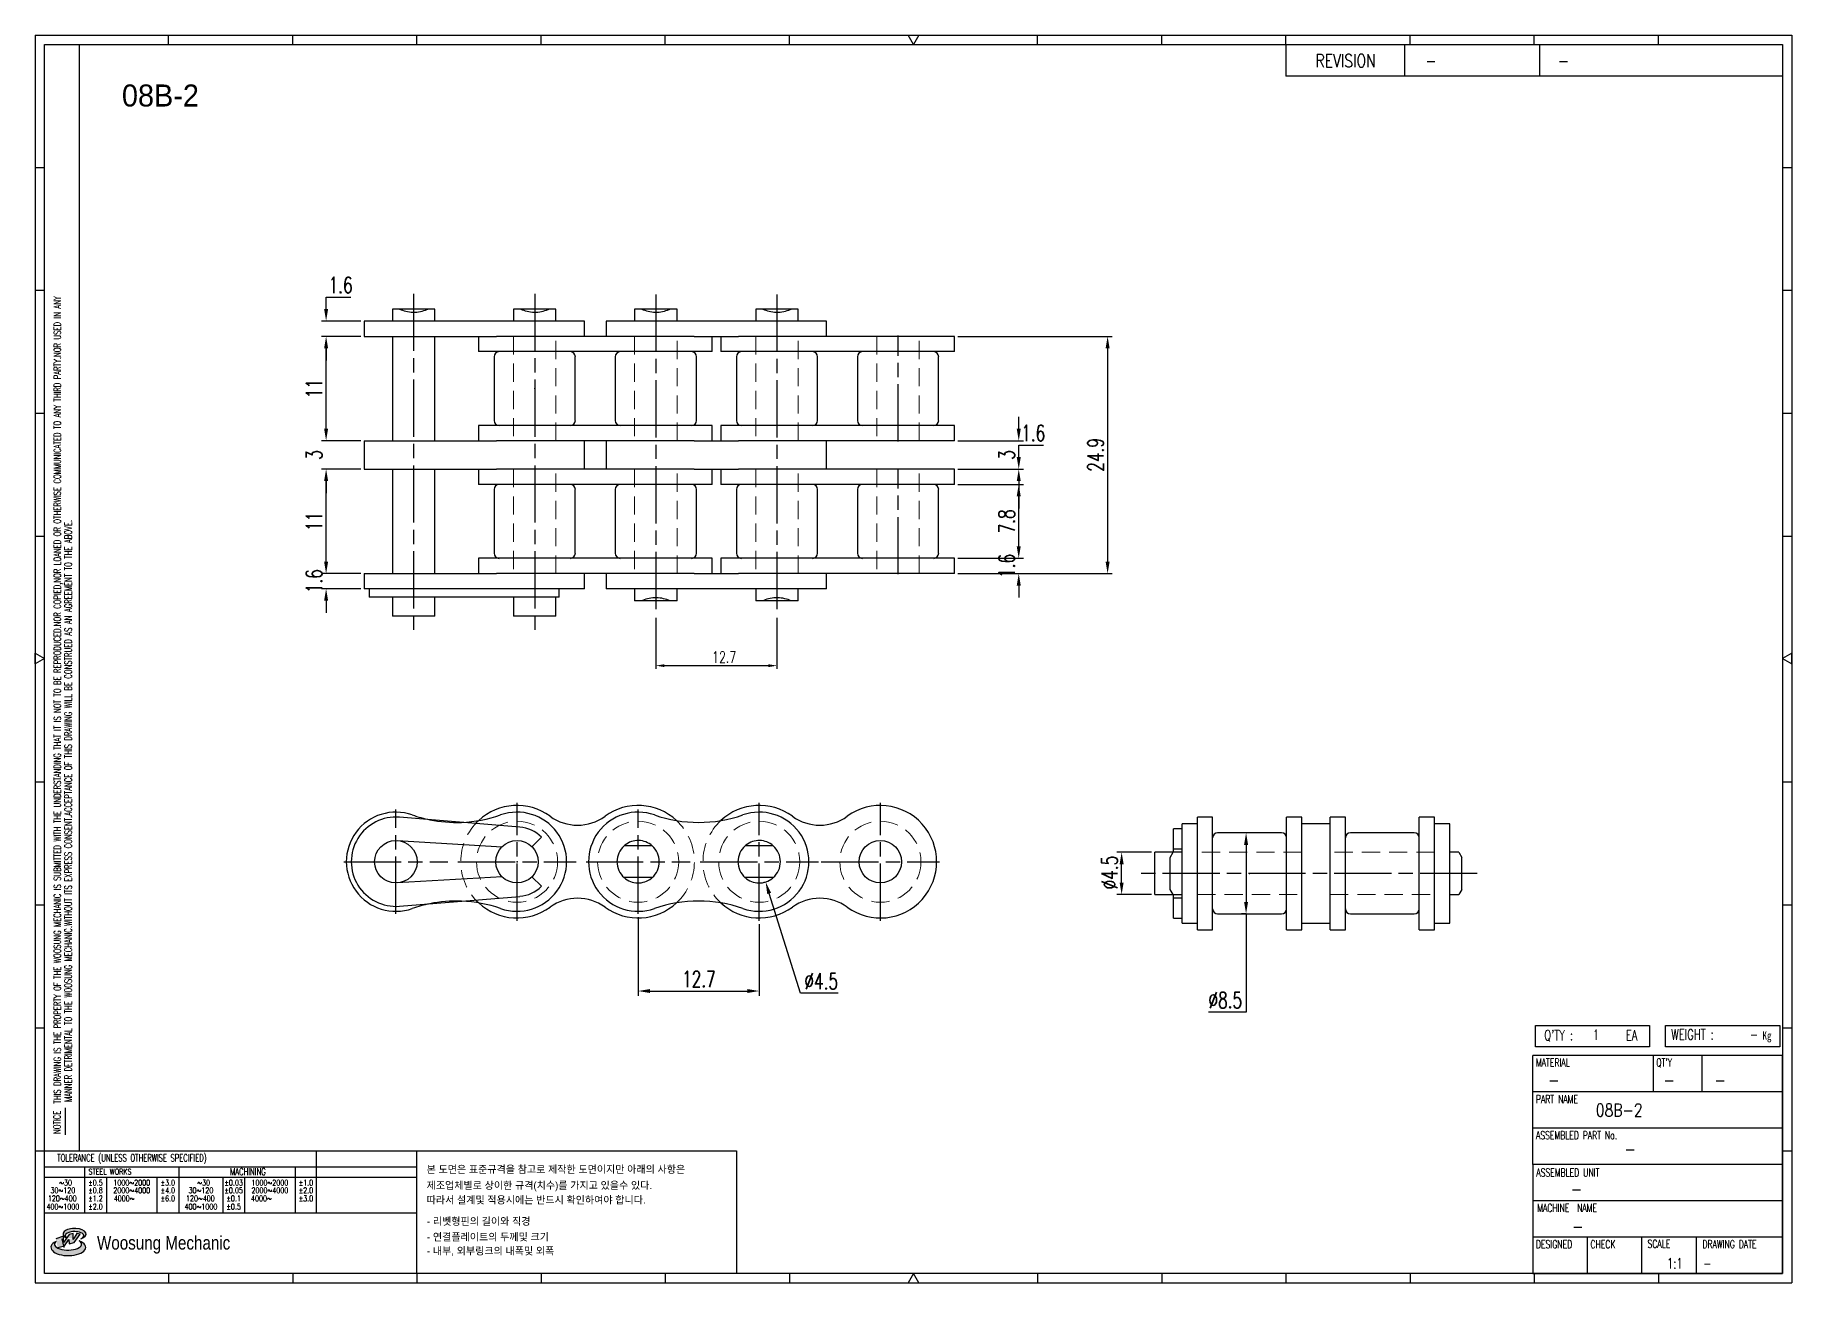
# Model space of a CAD drawing. Header units: millimetres. Extents: x 333 to 518, y -47 to 84.
import ezdxf
from ezdxf.enums import TextEntityAlignment as Align

# ---------------------------------------------------------------- set-up
doc = ezdxf.new("R2010")
doc.units = ezdxf.units.MM
doc.linetypes.add('AM_ISO08W050', pattern=[18, 12, -1.5, 3, -1.5])
doc.linetypes.add('HIDDEN', pattern=[9.525, 6.35, -3.175])
doc.layers.get('Defpoints').update_dxf_attribs({"color": 80})
doc.layers.add('CL1', color=140, linetype='AM_ISO08W050', lineweight=25)
doc.layers.add('HL3', color=1, linetype='HIDDEN', lineweight=0)
for name, color, linetype in [('S-DIM', 40, 'Continuous'), ('TITLE', 7, 'Continuous'), ('도면레이아웃', 7, 'Continuous')]:
    doc.layers.add(name, color=color, linetype=linetype)
doc.styles.add('HAN', font='ROMANS.shx', dxfattribs={"width": 0.7, "bigfont": 'whgtxt.shx'})
doc.styles.add('HKD_ST2', font='romans.shx', dxfattribs={"width": 0.7, "height": 4, "bigfont": '@extfont2.shx'})
doc.styles.add('HSG', font='SIMPLEX.shx', dxfattribs={"width": 0.7, "bigfont": 'HSG.shx'})
doc.styles.add('MtXpl_', font='Gulim.ttf')
doc.styles.add('SLDTEXTSTYLE4', font='arial.ttf', dxfattribs={"width": 0.8})
doc.dimstyles.new('APP0.5', dxfattribs={"dimscale": 0.5, "dimtxt": 2.4, "dimasz": 1.8, "dimexe": 0.7, "dimexo": 0.5, "dimgap": 0.6, "dimtad": 1, "dimtoh": 1, "dimdec": 1, "dimrnd": 0.01, "dimzin": 9, "dimdsep": 46, "dimtxsty": 'HSG', "dimcen": 0, "dimclrd": 1, "dimclre": 1, "dimclrt": 256, "dimazin": 2, "dimtp": 1, "dimtm": 1, "dimtfac": 0.5, "dimtdec": 1, "dimtofl": 0, "dimtmove": 0, "dimatfit": 3, "dimfxl": 0, "dimtvp": 1, "dimtolj": 2, "dimlwd": -1, "dimlwe": -1, "dimarcsym": 0})
doc.dimstyles.new('APP0.7', dxfattribs={"dimscale": 0.7, "dimtxt": 2.4, "dimasz": 1.8, "dimexe": 0.7, "dimexo": 0.5, "dimgap": 0.6, "dimtad": 1, "dimtoh": 1, "dimdec": 1, "dimrnd": 0.01, "dimzin": 9, "dimdsep": 46, "dimtxsty": 'HSG', "dimcen": 0, "dimclrd": 1, "dimclre": 1, "dimclrt": 256, "dimazin": 2, "dimtp": 1, "dimtm": 1, "dimtfac": 0.5, "dimtdec": 1, "dimtofl": 0, "dimtmove": 0, "dimatfit": 3, "dimfxl": 0, "dimtvp": 1, "dimtolj": 2, "dimlwd": -1, "dimlwe": -1, "dimarcsym": 0})

# ---------------------------------------------------------------- blocks, each defined once
blk = doc.blocks.new('MAST')
at = {"layer": '도면레이아웃'}
h = blk.add_hatch(color=10, dxfattribs=at)
h.paths.add_polyline_path([(1.544, 35.177), (1.554, 34.966), (1.779, 35.034), (2.054, 35.422), (1.908, 35.446), (1.728, 35.167), (1.741, 35.439), (1.547, 35.405), (1.292, 35.041), (1.295, 35.33), (0.943, 35.208), (1.03, 34.8), (1.336, 34.885)])
edge = h.paths.add_edge_path()
edge.add_ellipse((1.795, 35.421), major_axis=(-0.53, 0), ratio=0.487785, start_angle=122.36065, end_angle=403.39574)
edge.add_line((1.411, 35.244), (1.419, 35.261))
edge.add_ellipse((1.798, 35.344), major_axis=(-0.423, 0), ratio=0.444396, start_angle=131.58977, end_angle=386.19408, ccw=False)
edge = h.paths.add_edge_path()
edge.add_ellipse((1.512, 34.815), major_axis=(-0.793, 0), ratio=0.480113, start_angle=314.67633, end_angle=590.85213)
edge.add_ellipse((1.501, 34.958), major_axis=(-0.62, 0), ratio=0.43311, start_angle=331.7024, end_angle=574.42495, ccw=False)
at = {"color": 140}
for p, q in [((0, 90.118), (80.15, 90.118)), ((0, 90.118), (0, 33.191)), ((80.15, 90.118), (80.15, 33.191)), ((57.068, 89.693), (57.068, 88.246)), ((62.47, 89.693), (62.47, 88.246)), ((68.635, 89.693), (68.635, 88.246)), ((79.725, 88.246), (57.068, 88.246)), ((68.449, 43.961), (68.449, 44.936)), ((68.449, 44.936), (73.654, 44.936)), ((73.654, 44.936), (73.654, 43.961)), ((74.39, 43.961), (74.39, 44.936)), ((74.39, 44.936), (79.595, 44.936)), ((79.595, 44.936), (79.595, 43.961)), ((68.336, 38.59), (68.336, 43.563)), ((79.725, 43.563), (68.336, 43.563)), ((73.654, 43.961), (68.449, 43.961)), ((73.827, 43.563), (73.827, 41.905)), ((79.595, 43.961), (74.39, 43.961)), ((76.037, 43.563), (76.037, 41.905)), ((79.725, 38.59), (79.725, 43.563)), ((79.725, 41.905), (68.336, 41.905)), ((79.725, 40.248), (68.336, 40.248)), ((68.336, 38.59), (68.336, 33.616)), ((79.725, 38.59), (68.336, 38.59)), ((79.725, 33.616), (79.725, 38.59)), ((79.725, 36.932), (68.336, 36.932)), ((79.725, 35.274), (68.336, 35.274)), ((70.822, 33.616), (70.822, 35.274)), ((73.309, 33.616), (73.309, 35.274)), ((75.796, 33.616), (75.796, 35.274)), ((0, 33.191), (80.15, 33.191)), ((68.336, 33.616), (79.725, 33.616))]:
    blk.add_line(p, q, dxfattribs=at)
for p, q in [((6.089, 89.693), (6.089, 90.118)), ((11.753, 89.693), (11.753, 90.118)), ((17.418, 89.693), (17.418, 90.118)), ((23.082, 89.693), (23.082, 90.118)), ((28.746, 89.693), (28.746, 90.118)), ((34.411, 89.693), (34.411, 90.118)), ((45.739, 89.693), (45.739, 90.118)), ((51.404, 89.693), (51.404, 90.118)), ((57.068, 89.693), (57.068, 90.118)), ((62.732, 89.693), (62.732, 90.118)), ((68.397, 89.693), (68.397, 90.118)), ((74.061, 89.693), (74.061, 90.118)), ((0, 84.085), (0.425, 84.085)), ((79.725, 84.085), (80.15, 84.085)), ((0, 78.478), (0.425, 78.478)), ((79.725, 78.478), (80.15, 78.478)), ((0, 72.87), (0.425, 72.87)), ((79.725, 72.87), (80.15, 72.87)), ((0, 67.262), (0.425, 67.262)), ((79.725, 67.262), (80.15, 67.262)), ((0, 56.047), (0.425, 56.047)), ((79.725, 56.047), (80.15, 56.047)), ((0, 50.439), (0.425, 50.439)), ((79.725, 50.439), (80.15, 50.439)), ((0, 44.832), (0.425, 44.832)), ((79.725, 44.832), (80.15, 44.832)), ((1.377, 39.947), (1.377, 41.174)), ((0, 39.224), (0.425, 39.224)), ((79.725, 39.224), (80.15, 39.224)), ((6.089, 33.616), (6.089, 33.191)), ((11.753, 33.616), (11.753, 33.191)), ((17.418, 33.616), (17.418, 33.191)), ((23.082, 33.616), (23.082, 33.191)), ((28.746, 33.616), (28.746, 33.191)), ((34.411, 33.616), (34.411, 33.191)), ((45.739, 33.616), (45.739, 33.191)), ((51.404, 33.616), (51.404, 33.191)), ((57.068, 33.616), (57.068, 33.191)), ((62.732, 33.616), (62.732, 33.191)), ((68.397, 33.616), (68.397, 33.191)), ((74.061, 33.616), (74.061, 33.191))]:
    blk.add_line(p, q)
at = {"color": 2}
for p, q in [((2.017, 39.224), (2.017, 89.693)), ((0.425, 39.224), (17.418, 39.224)), ((0.425, 38.487), (17.418, 38.487)), ((2.257, 38.487), (2.257, 36.382)), ((6.557, 38.5), (6.557, 36.382)), ((11.857, 38.487), (11.857, 36.382)), ((12.816, 39.224), (12.816, 36.382)), ((17.418, 33.616), (17.418, 39.224)), ((0.425, 38.012), (17.418, 38.012)), ((3.257, 38.012), (3.257, 36.382)), ((5.557, 38.012), (5.557, 36.382)), ((8.557, 38.012), (8.557, 36.382)), ((9.557, 38.026), (9.557, 36.382)), ((0.425, 36.382), (17.418, 36.382))]:
    blk.add_line(p, q, dxfattribs=at)
for points in [[(40.075, 89.693), (39.83, 90.118), (40.32, 90.118)], [(0.425, 61.679), (0, 61.433), (0, 61.924)], [(79.725, 61.679), (80.15, 61.433), (80.15, 61.924)], [(40.075, 33.616), (39.83, 33.191), (40.32, 33.191)]]:
    blk.add_lwpolyline(points, close=True)
at = {"color": 140}
blk.add_lwpolyline([(0.425, 89.693), (79.725, 89.693), (79.725, 33.616), (0.425, 33.616)], close=True, dxfattribs=at)
at = {"layer": '도면레이아웃'}
for p, q in [((1.295, 35.33), (0.943, 35.208)), ((1.547, 35.405), (1.292, 35.041)), ((1.292, 35.041), (1.295, 35.33)), ((1.741, 35.439), (1.547, 35.405)), ((1.908, 35.446), (1.728, 35.167)), ((1.728, 35.167), (1.741, 35.439)), ((1.779, 35.034), (2.054, 35.422)), ((2.054, 35.422), (1.908, 35.446)), ((1.03, 34.8), (1.336, 34.885)), ((1.224, 35.208), (1.311, 34.8)), ((1.224, 35.208), (1.224, 35.208)), ((1.336, 34.885), (1.544, 35.177)), ((1.419, 35.261), (1.411, 35.244)), ((1.544, 35.177), (1.554, 34.966)), ((1.554, 34.966), (1.779, 35.034))]:
    blk.add_line(p, q, dxfattribs=at)
for centre, major_axis, ratio, start_param, end_param in [((1.795, 35.421), (-0.53, 0), 0.487785, 2.135596, 7.040584), ((1.798, 35.344), (-0.423, 0), 0.444396, 2.296675, 6.740358), ((1.512, 34.815), (-0.793, 0), 0.480113, 5.492138, 10.312315), ((1.501, 34.958), (-0.62, 0), 0.43311, 5.789299, 10.025607)]:
    blk.add_ellipse(centre, major_axis=major_axis, ratio=ratio, start_param=start_param, end_param=end_param, dxfattribs=at)
for s, height, style, width, p in [('REVISION', 0.5806, 'HAN', 0.8, (58.415, 88.664)), ('-', 0.581, 'HAN', 0.8, (63.426, 88.664)), ('-', 0.581, 'HAN', 0.8, (69.468, 88.664)), ("Q'TY : ", 0.4746, 'HKD_ST2', 0.7, (68.857, 44.253)), ('1', 0.475, 'HKD_ST2', 0.7, (71.071, 44.275)), ('EA', 0.4746, 'HKD_ST2', 0.7, (72.578, 44.253)), ('WEIGHT : ', 0.4746, 'HKD_ST2', 0.7, (74.65, 44.286)), ('-', 0.581, 'HAN', 0.8, (69.029, 42.157)), ('-', 0.581, 'HAN', 0.8, (74.289, 42.157)), ('-', 0.581, 'HAN', 0.8, (76.623, 42.157)), ('-', 0.581, 'HAN', 0.8, (72.515, 39.013)), ('-', 0.581, 'HAN', 0.8, (70.067, 37.189)), ('-', 0.581, 'HAN', 0.8, (70.126, 35.48)), ('1:1', 0.4746, 'HKD_ST2', 0.7, (74.458, 33.848)), ('-', 0.475, 'HKD_ST2', 0.7, (76.112, 33.837))]:
    blk.add_text(s, height=height, dxfattribs=dict(style=style, width=width)).set_placement(p)
at = {"color": 6, "style": 'HKD_ST2', "width": 0.7}
for s, p in [(' THIS DRAWING IS THE PROPERTY OF THE WOOSUNG MECHANIC IS SUBMITTED WITH THE UNDERSTANDING THAT IT IS NOT TO BE REPRODUCED.NOR COPIED,NOR LOANED OR OTHERWISE COMMUNICATED TO ANY THIRD PARTY.NOR USED IN ANY', (1.173, 41.217)), ('MANNER DETRIMENTAL TO THE WOOSUNG MECHANIC.WITHOUT ITS EXPRESS CONSENT.ACCEPTANCE OF THIS DRAWING WILL BE CONSTRUED AS AN AGREEMENT TO THE ABOVE.', (1.672, 41.447))]:
    blk.add_text(s, height=0.326266, rotation=90, dxfattribs=at).set_placement(p)
at = {"style": 'HKD_ST2', "width": 0.7}
blk.add_text('-', height=0.475, dxfattribs=at).set_placement((78.613, 44.286), align=Align.RIGHT)
at = {"color": 254, "style": 'HKD_ST2', "width": 0.7}
for s, height, p in [('MATERIAL', 0.3651, (68.474, 43.425)), ("QT'Y", 0.3651, (73.965, 43.425)), ('PART NAME', 0.3651, (68.474, 41.756)), ('ASSEMBLED PART No.', 0.36511, (68.474, 40.109)), ('ASSEMBLED UNIT', 0.36511, (68.49, 38.408)), ('MACHINE  NAME', 0.36511, (68.532, 36.794)), ('DESIGNED', 0.3651, (68.474, 35.136)), ('CHECK', 0.3651, (70.961, 35.136)), ('SCALE', 0.3651, (73.566, 35.153)), ('DRAWING DATE', 0.36511, (76.071, 35.141))]:
    blk.add_text(s, height=height, dxfattribs=at).set_placement(p, align=Align.TOP_LEFT)
at = {"style": 'HKD_ST2', "width": 0.7}
blk.add_text('NOTICE', height=0.3263, rotation=90, dxfattribs=at).set_placement((1.163, 39.988))
blk.add_text('TOLERANCE (UNLESS OTHERWISE SPECIFIED)', height=0.32627, dxfattribs=at).set_placement((4.417, 38.896), align=Align.MIDDLE_CENTER)
at = {"color": 4, "style": 'HKD_ST2', "width": 0.7}
for s, height, p in [('%%12630', 0.261, (1.389, 37.762)), ('1000%%1262000', 0.26101, (4.407, 37.762)), ('%%12630', 0.261, (7.689, 37.762)), ('1000%%1262000', 0.26101, (10.707, 37.762)), ('120%%126400', 0.26101, (1.237, 37.045)), ('30%%126120', 0.261, (1.263, 37.411)), ('4000%%126', 0.261, (4.061, 37.045)), ('2000%%1264000', 0.26101, (4.407, 37.411)), ('120%%126400', 0.26101, (7.537, 37.045)), ('30%%126120', 0.261, (7.563, 37.411)), ('4000%%126', 0.261, (10.321, 37.045)), ('2000%%1264000', 0.26101, (10.707, 37.411)), ('400%%1261000', 0.26101, (1.263, 36.67)), ('400%%1261000', 0.26101, (7.563, 36.67))]:
    blk.add_text(s, height=height, dxfattribs=at).set_placement(p, align=Align.MIDDLE_CENTER)
for s, height, p in [('%%P0.5', 0.261, (2.757, 37.762)), ('STEEL WORKS', 0.26101, (3.416, 38.268)), ('%%P3.0', 0.261, (6.057, 37.762)), ('%%P0.03', 0.261, (9.057, 37.762)), ('MACHINING', 0.3263, (9.707, 38.27)), ('%%P1.0', 0.261, (12.357, 37.762)), ('%%P0.8', 0.261, (2.757, 37.411)), ('%%P1.2', 0.261, (2.757, 37.045)), ('%%P4.0', 0.261, (6.057, 37.411)), ('%%P6.0', 0.261, (6.057, 37.045)), ('%%P0.05', 0.261, (9.057, 37.411)), ('%%P0.1', 0.261, (9.057, 37.045)), ('%%P2.0', 0.261, (12.357, 37.411)), ('%%P3.0', 0.261, (12.357, 37.045)), ('%%P2.0', 0.261, (2.757, 36.67)), ('%%P0.5', 0.261, (9.057, 36.67))]:
    blk.add_text(s, height=height, dxfattribs=at).set_placement(p, align=Align.MIDDLE)
at = {"color": 1, "style": 'SLDTEXTSTYLE4', "width": 0.8}
blk.add_text('Woosung Mechanic', height=0.61957, dxfattribs=at).set_placement((2.822, 34.711))
at = {"layer": 'TITLE', "width": 0.8}
blk.add_text('Kg', height=0.3789, dxfattribs=at).set_placement((78.807, 44.286))
blk = doc.blocks.new('*D2')
at = {"layer": 'Defpoints', "color": 0, "transparency": 16777216}
for p in [(429.86, 29.2), (436.61, 29.2), (429.86, 27.6)]:
    blk.add_point(p, dxfattribs=at)
at = {"layer": 'S-DIM', "color": 1, "transparency": 16777216}
for p, q in [((436.61, 30.46), (436.61, 31.72)), ((430.21, 29.2), (437.1, 29.2)), ((430.21, 27.6), (437.1, 27.6)), ((436.61, 26.34), (436.61, 25.08))]:
    blk.add_line(p, q, dxfattribs=at)
for points in [[(436.4, 30.46), (436.82, 30.46), (436.61, 29.2)], [(436.4, 26.34), (436.82, 26.34), (436.61, 27.6)]]:
    blk.add_solid(points, dxfattribs=at)
at = {"layer": 'S-DIM', "transparency": 16777216, "insert": (435.35, 28.4), "char_height": 1.68, "attachment_point": 5, "rotation": 90, "style": 'HSG'}
blk.add_mtext('\\A2;1.6', dxfattribs=at)
blk = doc.blocks.new('*D3')
at = {"layer": 'Defpoints', "color": 0, "transparency": 16777216}
for p in [(429.86, 36.95), (436.61, 36.95), (429.86, 29.2)]:
    blk.add_point(p, dxfattribs=at)
at = {"layer": 'S-DIM', "color": 1, "transparency": 16777216}
for p, q in [((430.21, 36.95), (437.1, 36.95)), ((436.61, 30.46), (436.61, 35.69)), ((430.21, 29.2), (437.1, 29.2))]:
    blk.add_line(p, q, dxfattribs=at)
for points in [[(436.4, 35.69), (436.82, 35.69), (436.61, 36.95)], [(436.4, 30.46), (436.82, 30.46), (436.61, 29.2)]]:
    blk.add_solid(points, dxfattribs=at)
at = {"layer": 'S-DIM', "transparency": 16777216, "insert": (435.35, 33.07), "char_height": 1.68, "attachment_point": 5, "rotation": 90, "style": 'HSG'}
blk.add_mtext('\\A2;7.8', dxfattribs=at)
blk = doc.blocks.new('*D4')
at = {"layer": 'Defpoints', "color": 0, "transparency": 16777216}
for p in [(429.86, 38.55), (429.86, 36.95), (436.61, 38.55)]:
    blk.add_point(p, dxfattribs=at)
at = {"layer": 'S-DIM', "color": 1, "transparency": 16777216}
for p, q in [((436.61, 39.81), (436.61, 41.07)), ((436.61, 41.07), (439.22, 41.07)), ((430.21, 38.55), (437.1, 38.55)), ((430.21, 36.95), (437.1, 36.95)), ((436.61, 35.69), (436.61, 34.43))]:
    blk.add_line(p, q, dxfattribs=at)
for points in [[(436.4, 39.81), (436.82, 39.81), (436.61, 38.55)], [(436.4, 35.69), (436.82, 35.69), (436.61, 36.95)]]:
    blk.add_solid(points, dxfattribs=at)
at = {"layer": 'S-DIM', "transparency": 16777216, "insert": (438.13, 42.33), "char_height": 1.68, "attachment_point": 5, "style": 'HSG'}
blk.add_mtext('\\A2;1.6', dxfattribs=at)
blk = doc.blocks.new('*D5')
at = {"layer": 'Defpoints', "color": 0, "transparency": 16777216}
for p in [(429.86, 41.52), (436.61, 41.52), (429.86, 38.55)]:
    blk.add_point(p, dxfattribs=at)
at = {"layer": 'S-DIM', "color": 1, "transparency": 16777216}
for p, q in [((436.61, 42.78), (436.61, 44.04)), ((430.21, 41.52), (437.1, 41.52)), ((430.21, 38.55), (437.1, 38.55)), ((436.61, 37.29), (436.61, 36.03))]:
    blk.add_line(p, q, dxfattribs=at)
for points in [[(436.4, 42.78), (436.82, 42.78), (436.61, 41.52)], [(436.4, 37.29), (436.82, 37.29), (436.61, 38.55)]]:
    blk.add_solid(points, dxfattribs=at)
at = {"layer": 'S-DIM', "transparency": 16777216, "insert": (435.35, 40.03), "char_height": 1.68, "attachment_point": 5, "rotation": 90, "style": 'HSG'}
blk.add_mtext('\\A2;3', dxfattribs=at)
blk = doc.blocks.new('*D6')
at = {"layer": 'Defpoints', "color": 0, "transparency": 16777216}
for p in [(429.86, 52.47), (429.86, 27.6), (445.93, 27.6)]:
    blk.add_point(p, dxfattribs=at)
at = {"layer": 'S-DIM', "color": 1, "transparency": 16777216}
for p, q in [((430.21, 52.47), (446.42, 52.47)), ((445.93, 51.21), (445.93, 28.86)), ((430.21, 27.6), (446.42, 27.6))]:
    blk.add_line(p, q, dxfattribs=at)
for points in [[(445.72, 51.21), (446.14, 51.21), (445.93, 52.47)], [(445.72, 28.86), (446.14, 28.86), (445.93, 27.6)]]:
    blk.add_solid(points, dxfattribs=at)
at = {"layer": 'S-DIM', "transparency": 16777216, "insert": (444.67, 40.04), "char_height": 1.68, "attachment_point": 5, "rotation": 90, "style": 'HSG'}
blk.add_mtext('\\A2;24.9', dxfattribs=at)
blk = doc.blocks.new('*D7')
at = {"layer": 'Defpoints', "color": 0, "transparency": 16777216}
for p in [(363.98, 27.6), (367.96, 27.6), (367.96, 26)]:
    blk.add_point(p, dxfattribs=at)
at = {"layer": 'S-DIM', "color": 1, "transparency": 16777216}
for p, q in [((363.98, 28.86), (363.98, 30.12)), ((367.61, 27.6), (363.49, 27.6)), ((367.61, 26), (363.49, 26)), ((363.98, 24.74), (363.98, 23.48))]:
    blk.add_line(p, q, dxfattribs=at)
for points in [[(363.77, 28.86), (364.19, 28.86), (363.98, 27.6)], [(363.77, 24.74), (364.19, 24.74), (363.98, 26)]]:
    blk.add_solid(points, dxfattribs=at)
at = {"layer": 'S-DIM', "transparency": 16777216, "insert": (362.72, 26.8), "char_height": 1.68, "attachment_point": 5, "rotation": 90, "style": 'HSG'}
blk.add_mtext('\\A2;1.6', dxfattribs=at)
blk = doc.blocks.new('*D8')
at = {"layer": 'Defpoints', "color": 0, "transparency": 16777216}
for p in [(363.98, 38.55), (367.96, 38.55), (367.96, 27.6)]:
    blk.add_point(p, dxfattribs=at)
at = {"layer": 'S-DIM', "color": 1, "transparency": 16777216}
for p, q in [((367.61, 38.55), (363.49, 38.55)), ((363.98, 28.86), (363.98, 37.29)), ((367.61, 27.6), (363.49, 27.6))]:
    blk.add_line(p, q, dxfattribs=at)
for points in [[(363.77, 37.29), (364.19, 37.29), (363.98, 38.55)], [(363.77, 28.86), (364.19, 28.86), (363.98, 27.6)]]:
    blk.add_solid(points, dxfattribs=at)
at = {"layer": 'S-DIM', "transparency": 16777216, "insert": (362.72, 33.07), "char_height": 1.68, "attachment_point": 5, "rotation": 90, "style": 'HSG'}
blk.add_mtext('\\A2;11', dxfattribs=at)
blk = doc.blocks.new('*D9')
at = {"layer": 'Defpoints', "color": 0, "transparency": 16777216}
for p in [(363.98, 41.52), (367.96, 41.52), (367.96, 38.55)]:
    blk.add_point(p, dxfattribs=at)
at = {"layer": 'S-DIM', "color": 1, "transparency": 16777216}
for p, q in [((363.98, 42.78), (363.98, 44.04)), ((367.61, 41.52), (363.49, 41.52)), ((367.61, 38.55), (363.49, 38.55)), ((363.98, 37.29), (363.98, 36.03))]:
    blk.add_line(p, q, dxfattribs=at)
for points in [[(363.77, 42.78), (364.19, 42.78), (363.98, 41.52)], [(363.77, 37.29), (364.19, 37.29), (363.98, 38.55)]]:
    blk.add_solid(points, dxfattribs=at)
at = {"layer": 'S-DIM', "transparency": 16777216, "insert": (362.72, 40.03), "char_height": 1.68, "attachment_point": 5, "rotation": 90, "style": 'HSG'}
blk.add_mtext('\\A2;3', dxfattribs=at)
blk = doc.blocks.new('*D10')
at = {"layer": 'Defpoints', "color": 0, "transparency": 16777216}
for p in [(363.98, 52.47), (367.96, 52.47), (367.96, 41.52)]:
    blk.add_point(p, dxfattribs=at)
at = {"layer": 'S-DIM', "color": 1, "transparency": 16777216}
for p, q in [((367.61, 52.47), (363.49, 52.47)), ((363.98, 42.78), (363.98, 51.21)), ((367.61, 41.52), (363.49, 41.52))]:
    blk.add_line(p, q, dxfattribs=at)
for points in [[(363.77, 51.21), (364.19, 51.21), (363.98, 52.47)], [(363.77, 42.78), (364.19, 42.78), (363.98, 41.52)]]:
    blk.add_solid(points, dxfattribs=at)
at = {"layer": 'S-DIM', "transparency": 16777216, "insert": (362.72, 46.99), "char_height": 1.68, "attachment_point": 5, "rotation": 90, "style": 'HSG'}
blk.add_mtext('\\A2;11', dxfattribs=at)
blk = doc.blocks.new('*D11')
at = {"layer": 'Defpoints', "color": 0, "transparency": 16777216}
for p in [(363.98, 54.07), (367.96, 54.07), (367.96, 52.47)]:
    blk.add_point(p, dxfattribs=at)
at = {"layer": 'S-DIM', "color": 1, "transparency": 16777216}
for p, q in [((363.98, 55.33), (363.98, 56.59)), ((363.98, 56.59), (366.59, 56.59)), ((367.61, 54.07), (363.49, 54.07)), ((367.61, 52.47), (363.49, 52.47)), ((363.98, 51.21), (363.98, 49.95))]:
    blk.add_line(p, q, dxfattribs=at)
for points in [[(363.77, 55.33), (364.19, 55.33), (363.98, 54.07)], [(363.77, 51.21), (364.19, 51.21), (363.98, 52.47)]]:
    blk.add_solid(points, dxfattribs=at)
at = {"layer": 'S-DIM', "transparency": 16777216, "insert": (365.5, 57.85), "char_height": 1.68, "attachment_point": 5, "style": 'HSG'}
blk.add_mtext('\\A2;1.6', dxfattribs=at)
blk = doc.blocks.new('*D12')
at = {"layer": 'Defpoints', "color": 0, "transparency": 16777216}
for p in [(398.56, 23.2), (411.26, 23.2), (411.26, 17.94)]:
    blk.add_point(p, dxfattribs=at)
at = {"layer": 'S-DIM', "color": 1, "transparency": 16777216}
for p, q in [((398.56, 22.95), (398.56, 17.59)), ((411.26, 22.95), (411.26, 17.59)), ((399.46, 17.94), (410.36, 17.94))]:
    blk.add_line(p, q, dxfattribs=at)
for points in [[(399.46, 18.09), (399.46, 17.79), (398.56, 17.94)], [(410.36, 18.09), (410.36, 17.79), (411.26, 17.94)]]:
    blk.add_solid(points, dxfattribs=at)
at = {"layer": 'S-DIM', "transparency": 16777216, "insert": (405.72, 18.84), "char_height": 1.2, "attachment_point": 5, "style": 'HSG'}
blk.add_mtext('\\A2;12.7', dxfattribs=at)
blk = doc.blocks.new('*D13')
at = {"layer": 'Defpoints', "color": 0, "transparency": 16777216}
for p in [(396.7, -8.08), (409.4, -8.82), (409.4, -16.18)]:
    blk.add_point(p, dxfattribs=at)
at = {"layer": 'S-DIM', "color": 1, "transparency": 16777216}
for p, q in [((396.7, -8.43), (396.7, -16.67)), ((409.4, -9.17), (409.4, -16.67)), ((397.96, -16.18), (408.14, -16.18))]:
    blk.add_line(p, q, dxfattribs=at)
for points in [[(397.96, -15.97), (397.96, -16.39), (396.7, -16.18)], [(408.14, -15.97), (408.14, -16.39), (409.4, -16.18)]]:
    blk.add_solid(points, dxfattribs=at)
at = {"layer": 'S-DIM', "transparency": 16777216, "insert": (403.07, -14.92), "char_height": 1.68, "attachment_point": 5, "style": 'HSG'}
blk.add_mtext('\\A2;12.7', dxfattribs=at)
blk = doc.blocks.new('*D14')
at = {"layer": 'Defpoints', "color": 0, "transparency": 16777216}
for p in [(408.74, -0.5), (410.07, -4.74)]:
    blk.add_point(p, dxfattribs=at)
at = {"layer": 'S-DIM', "color": 1, "transparency": 16777216}
for p, q in [((413.71, -16.41), (410.44, -5.95)), ((417.66, -16.41), (413.71, -16.41))]:
    blk.add_line(p, q, dxfattribs=at)
blk.add_arc((409.4, -2.62), 2.23, 274.7443, 302.3968, dxfattribs=at)
blk.add_solid([(410.64, -5.88), (410.24, -6.01), (410.07, -4.74)], dxfattribs=at)
at = {"layer": 'S-DIM', "transparency": 16777216, "insert": (415.9, -15.15), "char_height": 1.68, "attachment_point": 5, "style": 'HSG'}
blk.add_mtext('\\A2;∅4.5', dxfattribs=at)
blk = doc.blocks.new('*D15')
at = {"layer": 'Defpoints', "color": 0, "transparency": 16777216}
for p in [(447.4, -1.62), (450.88, -1.62), (450.88, -6.07)]:
    blk.add_point(p, dxfattribs=at)
at = {"layer": 'S-DIM', "color": 1, "transparency": 16777216}
for p, q in [((450.53, -1.62), (446.91, -1.62)), ((447.4, -4.81), (447.4, -2.88)), ((450.53, -6.07), (446.91, -6.07))]:
    blk.add_line(p, q, dxfattribs=at)
for points in [[(447.19, -2.88), (447.61, -2.88), (447.4, -1.62)], [(447.19, -4.81), (447.61, -4.81), (447.4, -6.07)]]:
    blk.add_solid(points, dxfattribs=at)
at = {"layer": 'S-DIM', "transparency": 16777216, "insert": (446.14, -3.76), "char_height": 1.68, "attachment_point": 5, "rotation": 90, "style": 'HSG'}
blk.add_mtext('\\A2;%%c4.5', dxfattribs=at)
blk = doc.blocks.new('*D16')
at = {"layer": 'Defpoints', "color": 0, "transparency": 16777216}
for p in [(460.82, 0.41), (460.45, -8.1), (460.82, -8.1)]:
    blk.add_point(p, dxfattribs=at)
at = {"layer": 'S-DIM', "color": 1, "transparency": 16777216}
for p, q in [((460.47, 0.41), (459.96, 0.41)), ((460.45, -0.85), (460.45, -6.84)), ((460.47, -8.1), (459.96, -8.1)), ((460.45, -8.1), (460.45, -18.39)), ((460.45, -18.39), (456.5, -18.39))]:
    blk.add_line(p, q, dxfattribs=at)
for points in [[(460.24, -0.85), (460.66, -0.85), (460.45, 0.41)], [(460.24, -6.84), (460.66, -6.84), (460.45, -8.1)]]:
    blk.add_solid(points, dxfattribs=at)
at = {"layer": 'S-DIM', "transparency": 16777216, "insert": (458.27, -17.13), "char_height": 1.68, "attachment_point": 5, "style": 'HSG'}
blk.add_mtext('\\A2;%%c8.5', dxfattribs=at)

msp = doc.modelspace()

# ---------------------------------------------------------------- linework, layer by layer
for p, q in [((375.38, 55.33), (370.93, 55.33)), ((370.93, 55.33), (370.93, 54.07)), ((375.38, 54.07), (375.38, 55.33)), ((383.63, 55.33), (383.63, 54.07)), ((388.08, 55.33), (383.63, 55.33)), ((388.08, 54.07), (388.08, 55.33)), ((400.78, 55.33), (396.33, 55.33)), ((396.33, 55.33), (396.33, 54.07)), ((400.78, 54.07), (400.78, 55.33)), ((409.03, 55.33), (409.03, 54.07)), ((413.48, 55.33), (409.03, 55.33)), ((413.48, 54.07), (413.48, 55.33)), ((391.06, 54.07), (367.96, 54.07)), ((367.96, 54.07), (367.96, 52.47)), ((391.06, 52.47), (391.06, 54.07)), ((416.46, 54.07), (393.36, 54.07)), ((393.36, 54.07), (393.36, 52.47)), ((416.46, 52.47), (416.46, 54.07)), ((367.96, 52.47), (381.84, 52.47)), ((370.93, 52.47), (370.93, 41.52)), ((375.38, 41.52), (375.38, 52.47)), ((379.96, 52.47), (379.96, 50.87)), ((402.58, 52.47), (381.84, 52.47)), ((402.58, 52.47), (407.24, 52.47)), ((404.46, 50.87), (404.46, 52.47)), ((405.36, 52.47), (405.36, 50.87)), ((429.86, 52.47), (407.24, 52.47)), ((429.86, 50.87), (429.86, 52.47)), ((404.46, 50.87), (379.96, 50.87)), ((381.6, 50.34), (381.6, 43.64)), ((390.11, 43.64), (390.11, 50.34)), ((394.3, 50.34), (394.3, 43.64)), ((402.81, 43.64), (402.81, 50.34)), ((429.86, 50.87), (405.36, 50.87)), ((407, 50.34), (407, 43.64)), ((415.51, 43.64), (415.51, 50.34)), ((419.7, 50.34), (419.7, 43.64)), ((428.21, 43.64), (428.21, 50.34)), ((379.96, 43.12), (379.96, 41.52)), ((404.46, 43.12), (379.96, 43.12)), ((404.46, 41.52), (404.46, 43.12)), ((405.36, 43.12), (405.36, 41.52)), ((429.86, 43.12), (405.36, 43.12)), ((429.86, 41.52), (429.86, 43.12)), ((367.96, 41.52), (381.84, 41.52)), ((367.96, 41.52), (367.96, 38.55)), ((402.58, 41.52), (381.84, 41.52)), ((391.06, 38.55), (391.06, 41.52)), ((393.36, 41.52), (393.36, 38.55)), ((402.58, 41.52), (407.24, 41.52)), ((429.86, 41.52), (407.24, 41.52)), ((416.46, 38.55), (416.46, 41.52)), ((367.96, 38.55), (381.84, 38.55)), ((370.93, 38.55), (370.93, 27.6)), ((375.38, 27.6), (375.38, 38.55)), ((379.96, 38.55), (379.96, 36.95)), ((404.46, 36.95), (379.96, 36.95)), ((402.58, 38.55), (381.84, 38.55)), ((402.58, 38.55), (407.24, 38.55)), ((404.46, 36.95), (404.46, 38.55)), ((405.36, 38.55), (405.36, 36.95)), ((429.86, 36.95), (405.36, 36.95)), ((429.86, 38.55), (407.24, 38.55)), ((429.86, 36.95), (429.86, 38.55)), ((381.6, 36.42), (381.6, 29.72)), ((390.11, 29.72), (390.11, 36.42)), ((394.3, 36.42), (394.3, 29.72)), ((402.81, 29.72), (402.81, 36.42)), ((407, 36.42), (407, 29.72)), ((415.51, 29.72), (415.51, 36.42)), ((419.7, 36.42), (419.7, 29.72)), ((428.21, 29.72), (428.21, 36.42)), ((379.96, 29.2), (379.96, 27.6)), ((404.46, 29.2), (379.96, 29.2)), ((404.46, 27.6), (404.46, 29.2)), ((405.36, 29.2), (405.36, 27.6)), ((429.86, 29.2), (405.36, 29.2)), ((429.86, 27.6), (429.86, 29.2)), ((367.96, 27.6), (381.84, 27.6)), ((367.96, 27.6), (367.96, 26)), ((391.06, 26), (367.96, 26)), ((368.48, 26), (368.48, 25.11)), ((402.58, 27.6), (381.84, 27.6)), ((388.43, 25.11), (388.43, 26)), ((391.06, 26), (391.06, 27.6)), ((393.36, 27.6), (393.36, 26)), ((416.46, 26), (393.36, 26)), ((396.33, 26), (396.33, 24.73)), ((400.78, 24.73), (400.78, 26)), ((402.58, 27.6), (407.24, 27.6)), ((429.86, 27.6), (407.24, 27.6)), ((409.03, 26), (409.03, 24.73)), ((413.48, 24.73), (413.48, 26)), ((416.46, 26), (416.46, 27.6)), ((388.43, 25.11), (368.48, 25.11)), ((370.93, 25.11), (370.93, 23.13)), ((375.38, 23.13), (375.38, 25.11)), ((383.63, 25.11), (383.63, 23.13)), ((388.08, 23.13), (388.08, 25.11)), ((400.78, 24.73), (396.33, 24.73)), ((413.48, 24.73), (409.03, 24.73)), ((375.38, 23.13), (370.93, 23.13)), ((388.08, 23.13), (383.63, 23.13)), ((384.3, 1.01), (371.68, 2.04)), ((456.94, 2.05), (455.34, 2.05)), ((455.34, -9.75), (455.34, 2.05)), ((456.94, -9.75), (456.94, 2.05)), ((466.29, 2.05), (464.69, 2.05)), ((464.69, -9.75), (464.69, 2.05)), ((466.29, -9.75), (466.29, 2.05)), ((470.86, 2.05), (469.26, 2.05)), ((469.26, -9.75), (469.26, 2.05)), ((470.86, -9.75), (470.86, 2.05)), ((480.21, 2.05), (478.61, 2.05)), ((478.61, -9.75), (478.61, 2.05)), ((480.21, -9.75), (480.21, 2.05)), ((453.74, 0.83), (452.85, 0.83)), ((452.85, -1.62), (452.85, 0.83)), ((455.34, 1.35), (453.74, 1.35)), ((453.74, -9.05), (453.74, 1.35)), ((464.16, 0.41), (457.47, 0.41)), ((469.26, 1.35), (466.29, 1.35)), ((478.08, 0.41), (471.39, 0.41)), ((481.81, 1.35), (480.21, 1.35)), ((481.81, -9.05), (481.81, 1.35)), ((371.43, -0.4), (382.43, -1.05)), ((385.57, -1.05), (386.58, -0.05)), ((395.31, -0.88), (395.23, -0.95)), ((398.17, -0.95), (395.23, -0.95)), ((395.47, -0.77), (395.31, -0.88)), ((395.64, -0.67), (395.47, -0.77)), ((395.81, -0.58), (395.64, -0.67)), ((395.99, -0.51), (395.81, -0.58)), ((396.18, -0.46), (395.99, -0.51)), ((396.37, -0.42), (396.18, -0.46)), ((396.56, -0.4), (396.37, -0.42)), ((396.76, -0.4), (396.56, -0.4)), ((396.95, -0.41), (396.76, -0.4)), ((397.14, -0.44), (396.95, -0.41)), ((397.33, -0.49), (397.14, -0.44)), ((397.51, -0.55), (397.33, -0.49)), ((397.69, -0.63), (397.51, -0.55)), ((397.86, -0.72), (397.69, -0.63)), ((398.02, -0.83), (397.86, -0.72)), ((398.17, -0.95), (398.02, -0.83)), ((408.01, -0.88), (407.93, -0.95)), ((410.87, -0.95), (407.93, -0.95)), ((408.17, -0.77), (408.01, -0.88)), ((408.34, -0.67), (408.17, -0.77)), ((408.51, -0.58), (408.34, -0.67)), ((408.69, -0.51), (408.51, -0.58)), ((408.88, -0.46), (408.69, -0.51)), ((409.07, -0.42), (408.88, -0.46)), ((409.26, -0.4), (409.07, -0.42)), ((409.46, -0.4), (409.26, -0.4)), ((409.65, -0.41), (409.46, -0.4)), ((409.84, -0.44), (409.65, -0.41)), ((410.03, -0.49), (409.84, -0.44)), ((410.21, -0.55), (410.03, -0.49)), ((410.39, -0.63), (410.21, -0.55)), ((410.56, -0.72), (410.39, -0.63)), ((410.72, -0.83), (410.56, -0.72)), ((410.87, -0.95), (410.72, -0.83)), ((450.88, -6.07), (450.88, -1.62)), ((452.8, -1.62), (450.88, -1.62)), ((452.48, -2.18), (452.8, -1.62)), ((453.74, -1.62), (452.8, -1.62)), ((452.85, -1.27), (453.74, -1.27)), ((482.76, -1.62), (481.81, -1.62)), ((482.76, -1.62), (483.08, -2.18)), ((452.48, -5.52), (452.48, -2.18)), ((483.08, -5.52), (483.08, -2.18)), ((382.43, -4.19), (371.43, -4.84)), ((386.58, -5.19), (385.57, -4.19)), ((395.23, -4.29), (395.38, -4.41)), ((398.17, -4.29), (395.23, -4.29)), ((395.38, -4.41), (395.54, -4.52)), ((395.54, -4.52), (395.71, -4.61)), ((395.71, -4.61), (395.89, -4.69)), ((395.89, -4.69), (396.07, -4.76)), ((396.07, -4.76), (396.26, -4.8)), ((396.26, -4.8), (396.45, -4.83)), ((396.45, -4.83), (396.65, -4.85)), ((396.65, -4.85), (396.84, -4.84)), ((396.84, -4.84), (397.03, -4.82)), ((397.03, -4.82), (397.22, -4.78)), ((397.22, -4.78), (397.41, -4.73)), ((397.41, -4.73), (397.59, -4.66)), ((397.59, -4.66), (397.77, -4.57)), ((397.77, -4.57), (397.93, -4.47)), ((397.93, -4.47), (398.09, -4.36)), ((398.09, -4.36), (398.17, -4.29)), ((407.93, -4.29), (408.08, -4.41)), ((410.87, -4.29), (407.93, -4.29)), ((408.08, -4.41), (408.24, -4.52)), ((408.24, -4.52), (408.41, -4.61)), ((408.41, -4.61), (408.59, -4.69)), ((408.59, -4.69), (408.77, -4.76)), ((408.77, -4.76), (408.96, -4.8)), ((408.96, -4.8), (409.15, -4.83)), ((409.15, -4.83), (409.35, -4.85)), ((409.35, -4.85), (409.54, -4.84)), ((409.54, -4.84), (409.73, -4.82)), ((409.73, -4.82), (409.92, -4.78)), ((409.92, -4.78), (410.11, -4.73)), ((410.11, -4.73), (410.29, -4.66)), ((410.29, -4.66), (410.47, -4.57)), ((410.47, -4.57), (410.63, -4.47)), ((410.63, -4.47), (410.79, -4.36)), ((410.79, -4.36), (410.87, -4.29)), ((452.8, -6.07), (452.48, -5.52)), ((483.08, -5.52), (482.76, -6.07)), ((371.68, -7.29), (384.3, -6.25)), ((450.88, -6.07), (452.8, -6.07)), ((452.8, -6.07), (453.74, -6.07)), ((452.85, -8.53), (452.85, -6.07)), ((452.85, -6.42), (453.74, -6.42)), ((481.81, -6.07), (482.76, -6.07)), ((452.85, -8.53), (453.74, -8.53)), ((453.74, -9.05), (455.34, -9.05)), ((457.47, -8.1), (464.16, -8.1)), ((466.29, -9.05), (469.26, -9.05)), ((471.39, -8.1), (478.08, -8.1)), ((480.21, -9.05), (481.81, -9.05)), ((455.34, -9.75), (456.94, -9.75)), ((464.69, -9.75), (466.29, -9.75)), ((469.26, -9.75), (470.86, -9.75)), ((478.61, -9.75), (480.21, -9.75))]:
    msp.add_line(p, q)
for points in [[(371.69, 55.33), (371.84, 55.26), (372, 55.2), (372.17, 55.14), (372.35, 55.1), (372.53, 55.06), (372.72, 55.04), (372.91, 55.02), (373.1, 55.01), (373.3, 55.01), (373.49, 55.02), (373.68, 55.05), (373.87, 55.08), (374.05, 55.12), (374.22, 55.17), (374.39, 55.22), (374.55, 55.29), (374.63, 55.33)], [(384.39, 55.33), (384.54, 55.26), (384.7, 55.2), (384.87, 55.14), (385.05, 55.1), (385.23, 55.06), (385.42, 55.04), (385.61, 55.02), (385.8, 55.01), (386, 55.01), (386.19, 55.02), (386.38, 55.05), (386.57, 55.08), (386.75, 55.12), (386.92, 55.17), (387.09, 55.22), (387.25, 55.29), (387.33, 55.33)], [(397.09, 55.33), (397.24, 55.26), (397.4, 55.2), (397.57, 55.14), (397.75, 55.1), (397.93, 55.06), (398.12, 55.04), (398.31, 55.02), (398.5, 55.01), (398.7, 55.01), (398.89, 55.02), (399.08, 55.05), (399.27, 55.08), (399.45, 55.12), (399.62, 55.17), (399.79, 55.22), (399.95, 55.29), (400.03, 55.33)], [(409.79, 55.33), (409.94, 55.26), (410.1, 55.2), (410.27, 55.14), (410.45, 55.1), (410.63, 55.06), (410.82, 55.04), (411.01, 55.02), (411.2, 55.01), (411.4, 55.01), (411.59, 55.02), (411.78, 55.05), (411.97, 55.08), (412.15, 55.12), (412.32, 55.17), (412.49, 55.22), (412.65, 55.29), (412.73, 55.33)], [(400.03, 24.73), (399.88, 24.8), (399.72, 24.86), (399.55, 24.92), (399.37, 24.96), (399.19, 25), (399, 25.03), (398.81, 25.04), (398.61, 25.05), (398.42, 25.05), (398.23, 25.04), (398.04, 25.02), (397.85, 24.99), (397.67, 24.95), (397.49, 24.9), (397.33, 24.84), (397.17, 24.77), (397.09, 24.73)], [(412.73, 24.73), (412.58, 24.8), (412.42, 24.86), (412.25, 24.92), (412.07, 24.96), (411.89, 25), (411.7, 25.03), (411.51, 25.04), (411.31, 25.05), (411.12, 25.05), (410.93, 25.04), (410.74, 25.02), (410.55, 24.99), (410.37, 24.95), (410.19, 24.9), (410.03, 24.84), (409.87, 24.77), (409.79, 24.73)]]:
    msp.add_lwpolyline(points)
at = {"color": 140}
msp.add_lwpolyline([(373.5, -32.92), (407.01, -32.92), (407.01, -45.8), (373.5, -45.8)], close=True, dxfattribs=at)
for centre in [(371.3, -2.62), (384, -2.62), (422.1, -2.62)]:
    msp.add_circle(centre, 2.23)
for centre, radius, start, end in [((382.13, 50.34), 0.528, 90, 180), ((389.59, 50.34), 0.528, 0, 90), ((394.83, 50.34), 0.528, 90, 180), ((402.29, 50.34), 0.528, 360, 90), ((407.53, 50.34), 0.528, 90, 180), ((414.99, 50.34), 0.528, 0, 90), ((420.23, 50.34), 0.528, 90, 180), ((427.69, 50.34), 0.528, 360, 90), ((382.13, 43.64), 0.528, 180, 270), ((389.59, 43.64), 0.528, 270, 360), ((394.83, 43.64), 0.528, 180, 270), ((402.29, 43.64), 0.528, 270, 0), ((407.53, 43.64), 0.528, 180, 270), ((414.99, 43.64), 0.528, 270, 360), ((420.23, 43.64), 0.528, 180, 270), ((427.69, 43.64), 0.528, 270, 0), ((382.13, 36.42), 0.528, 90, 180), ((389.59, 36.42), 0.528, 0, 90), ((394.83, 36.42), 0.528, 90, 180), ((402.29, 36.42), 0.528, 360, 90), ((407.53, 36.42), 0.528, 90, 180), ((414.99, 36.42), 0.528, 0, 90), ((420.23, 36.42), 0.528, 90, 180), ((427.69, 36.42), 0.528, 360, 90), ((382.13, 29.72), 0.528, 180, 270), ((389.59, 29.72), 0.528, 270, 360), ((394.83, 29.72), 0.528, 180, 270), ((402.29, 29.72), 0.528, 270, 0), ((407.53, 29.72), 0.528, 180, 270), ((414.99, 29.72), 0.528, 270, 360), ((420.23, 29.72), 0.528, 180, 270), ((427.69, 29.72), 0.528, 270, 0), ((371.3, -2.62), 5.2, 70.7287, 289.2713), ((371.3, -2.62), 4.68, 85.3028, 274.6972), ((377.65, 15.54), 14.04, 250.7287, 258.4917), ((377.65, 15.54), 14.04, 272.1139, 289.2713), ((384, -2.62), 5.9, 53.9302, 132.983), ((384, -2.62), 5.2, 250.7287, 109.2713), ((390.35, 6.1), 4.89, 233.9302, 306.0698), ((396.7, -2.62), 5.2, 70.7287, 289.2713), ((396.7, -2.62), 5.9, 47.017, 126.0698), ((403.05, 15.54), 14.04, 250.7287, 289.2713), ((409.4, -2.62), 5.9, 53.9302, 132.983), ((409.4, -2.62), 5.2, 250.7287, 109.2713), ((415.75, 6.1), 4.89, 233.9302, 306.0698), ((422.1, -2.62), 5.9, 233.9302, 126.0698), ((377.65, 15.54), 14.04, 258.4917, 272.1139), ((384, -2.62), 3.64, 45, 85.3028), ((457.47, -0.12), 0.528, 90, 180), ((464.16, -0.12), 0.528, 0, 90), ((471.39, -0.12), 0.528, 90, 180), ((478.08, -0.12), 0.528, 0, 90), ((396.7, -2.62), 2.22, 131.4096, 228.5904), ((396.7, -2.62), 2.22, 311.4096, 48.5904), ((409.4, -2.62), 2.23, 131.4096, 228.5904), ((409.4, -2.62), 2.22, 311.4096, 48.5904), ((384, -2.62), 3.64, 274.6972, 315), ((377.65, -20.78), 14.04, 101.5083, 109.2713), ((377.65, -20.78), 14.04, 87.8861, 101.5083), ((377.65, -20.78), 14.04, 70.7287, 87.8861), ((384, -2.62), 5.9, 227.017, 306.0698), ((390.35, -11.34), 4.89, 53.9302, 126.0698), ((396.7, -2.62), 5.9, 233.9302, 312.983), ((403.05, -20.78), 14.04, 70.7287, 109.2713), ((409.4, -2.62), 5.9, 227.017, 306.0698), ((415.75, -11.34), 4.89, 53.9302, 126.0698), ((457.47, -7.57), 0.528, 180, 270), ((464.16, -7.57), 0.528, 270, 0), ((471.39, -7.57), 0.528, 180, 270), ((478.08, -7.57), 0.528, 270, 0)]:
    msp.add_arc(centre, radius, start, end)
at = {"layer": 'CL1', "ltscale": 0.5}
for p, q in [((373.16, 56.94), (373.16, 21.52)), ((385.86, 56.94), (385.86, 21.52)), ((398.56, 56.86), (398.56, 23.2)), ((411.26, 56.86), (411.26, 23.2)), ((423.96, 41.44), (423.96, 52.55)), ((423.96, 27.52), (423.96, 38.63)), ((371.3, -8.08), (371.3, 2.84)), ((384, -8.82), (384, 3.57)), ((396.7, -8.08), (396.7, 2.84)), ((409.4, -8.82), (409.4, 3.57)), ((422.1, -8.82), (422.1, 3.57)), ((365.84, -2.62), (376.76, -2.62)), ((377.81, -2.62), (390.2, -2.62)), ((391.24, -2.62), (402.16, -2.62)), ((403.21, -2.62), (415.6, -2.62)), ((415.91, -2.62), (428.3, -2.62)), ((484.69, -3.85), (449.27, -3.85))]:
    msp.add_line(p, q, dxfattribs=at)
for p in [(385.86, 46.99), (385.86, 46.99), (371.3, -2.62), (384, -2.62), (384, -2.62), (384, -2.62), (460.82, -3.85), (460.82, -3.85)]:
    msp.add_point(p, dxfattribs=at)
at = {"layer": 'HL3', "ltscale": 0.3}
for p, q in [((383.63, 52.47), (383.63, 41.52)), ((383.63, 52.47), (383.63, 41.52)), ((388.08, 41.52), (388.08, 52.47)), ((388.08, 41.52), (388.08, 52.47)), ((396.33, 52.47), (396.33, 41.52)), ((396.33, 52.47), (396.33, 41.52)), ((400.78, 41.52), (400.78, 52.47)), ((400.78, 41.52), (400.78, 52.47)), ((409.03, 52.47), (409.03, 41.52)), ((409.03, 52.47), (409.03, 41.52)), ((413.48, 41.52), (413.48, 52.47)), ((413.48, 41.52), (413.48, 52.47)), ((421.73, 52.47), (421.73, 41.52)), ((426.18, 41.52), (426.18, 52.47)), ((383.63, 38.55), (383.63, 27.6)), ((383.63, 38.55), (383.63, 27.6)), ((388.08, 27.6), (388.08, 38.55)), ((388.08, 27.6), (388.08, 38.55)), ((396.33, 38.55), (396.33, 27.6)), ((396.33, 38.55), (396.33, 27.6)), ((400.78, 27.6), (400.78, 38.55)), ((400.78, 27.6), (400.78, 38.55)), ((409.03, 38.55), (409.03, 27.6)), ((409.03, 38.55), (409.03, 27.6)), ((413.48, 27.6), (413.48, 38.55)), ((413.48, 27.6), (413.48, 38.55)), ((421.73, 38.55), (421.73, 27.6)), ((426.18, 27.6), (426.18, 38.55)), ((466.29, -1.62), (455.34, -1.62)), ((480.21, -1.62), (469.26, -1.62)), ((455.34, -6.07), (466.29, -6.07)), ((469.26, -6.07), (480.21, -6.07))]:
    msp.add_line(p, q, dxfattribs=at)
for centre in [(384, -2.62), (396.7, -2.62), (409.4, -2.62), (422.1, -2.62)]:
    msp.add_circle(centre, 4.25, dxfattribs=at)
for centre, start, end in [((384, -2.62), 132.983, 227.017), ((396.7, -2.62), 312.983, 47.017), ((409.4, -2.62), 132.983, 227.017)]:
    msp.add_arc(centre, 5.9, start, end, dxfattribs=at)

# ---------------------------------------------------------------- block references
at = {"color": 140, "xscale": 2.29835428307775, "yscale": 2.29835428307775, "zscale": 2.29835428307775}
msp.add_blockref('MAST', (333.47, -123.07), dxfattribs=at)

# ---------------------------------------------------------------- texts
at = {"color": 254, "style": 'MtXpl_'}
msp.add_text('08B-2', height=2.313, dxfattribs=at).set_placement((342.57, 76.57))
at = {"style": 'HAN', "width": 0.8}
msp.add_text('08B-2', height=1.334, dxfattribs=at).set_placement((497.13, -29.33))
at = {"color": 140, "style": 'MtXpl_'}
for s, p in [('본 도면은 표준규격을 참고로 제작한 도면이지만 아래의 사항은', (374.52, -35.26)), ('제조업체별로 상이한 규격(치수)를 가지고 있을수 있다.', (374.52, -36.94)), ('따라서 설계및 적용시에는 반드시 확인하여야 합니다.', (374.52, -38.47)), ('- 리벳형핀의 길이와 직경', (374.56, -40.71)), ('- 연결플레이트의 두께및 크기', (374.56, -42.35)), ('- 내부, 외부링크의 내폭및 외폭', (374.56, -43.82))]:
    msp.add_text(s, height=0.771, dxfattribs=at).set_placement(p)

# ---------------------------------------------------------------- dimensions: what is measured, and where the dimension line sits
at = {"layer": 'S-DIM'}
for base, p1, p2, picture, middle in [((363.98, 54.07), (367.96, 52.47), (367.96, 54.07), '*D11', (365.5, 57.85)), ((363.98315618, 52.46655415), (367.95831317, 41.51655415), (367.95831317, 52.46655415), '*D10', (362.72315618, 46.99155415)), ((363.98, 41.52), (367.96, 38.55), (367.96, 41.52), '*D9', (362.72, 40.03)), ((436.61, 41.52), (429.86, 38.55), (429.86, 41.52), '*D5', (435.35, 40.03)), ((436.61, 38.55), (429.86, 36.95), (429.86, 38.55), '*D4', (438.13, 42.33)), ((363.98315618, 38.54655415), (367.95831317, 27.59655415), (367.95831317, 38.54655415), '*D8', (362.72315618, 33.07155415)), ((436.61437879, 36.94655415), (429.85831317, 29.19655415), (429.85831317, 36.94655415), '*D3', (435.35437879, 33.07155415))]:
    dim = msp.add_linear_dim(base=base, p1=p1, p2=p2, angle=90, dimstyle='APP0.7', dxfattribs=at)
    dim.commit()
    dim.dimension.update_dxf_attribs({"geometry": picture, "text_midpoint": middle})
for base, p1, p2, picture, middle in [((445.93, 27.6), (429.86, 52.47), (429.86, 27.6), '*D6', (445.93, 40.04)), ((436.61, 29.2), (429.86, 27.6), (429.86, 29.2), '*D2', (436.61, 28.4)), ((363.98, 27.6), (367.96, 26), (367.96, 27.6), '*D7', (363.98, 26.8))]:
    dim = msp.add_linear_dim(base=base, p1=p1, p2=p2, angle=90, dimstyle='APP0.7', dxfattribs=at)
    dim.commit()
    dim.dimension.update_dxf_attribs({"geometry": picture, "text_midpoint": middle, "dimtype": 128})
for base, p1, p2, dimstyle, picture, middle in [((411.26, 17.94), (398.56, 23.2), (411.26, 23.2), 'APP0.5', '*D12', (405.72, 17.94)), ((409.4, -16.18), (396.7, -8.08), (409.4, -8.82), 'APP0.7', '*D13', (403.07, -16.18))]:
    dim = msp.add_linear_dim(base=base, p1=p1, p2=p2, dimstyle=dimstyle, dxfattribs=at)
    dim.commit()
    dim.dimension.update_dxf_attribs({"geometry": picture, "text_midpoint": middle, "dimtype": 128})
for base, p1, p2, picture, middle in [((460.45, -8.1), (460.82, 0.41), (460.82, -8.1), '*D16', (458.27, -18.39)), ((447.40166949, -1.6216238), (450.87680204, -6.0716238), (450.87680204, -1.6216238), '*D15', (447.40166949, -3.75537344))]:
    dim = msp.add_linear_dim(base=base, p1=p1, p2=p2, angle=90, text='%%c<>', dimstyle='APP0.7', dxfattribs=at)
    dim.commit()
    dim.dimension.update_dxf_attribs({"geometry": picture, "text_midpoint": middle, "dimtype": 128})
dim = msp.add_diameter_dim_2p(p1=(408.7373, -0.4974), p2=(410.0653, -4.7446), dimstyle='APP0.7', dxfattribs=at)
dim.commit()
dim.dimension.update_dxf_attribs({"geometry": '*D14', "text_midpoint": (415.8971, -16.4118), "dimtype": 131})

doc.saveas('drawing.dxf')
